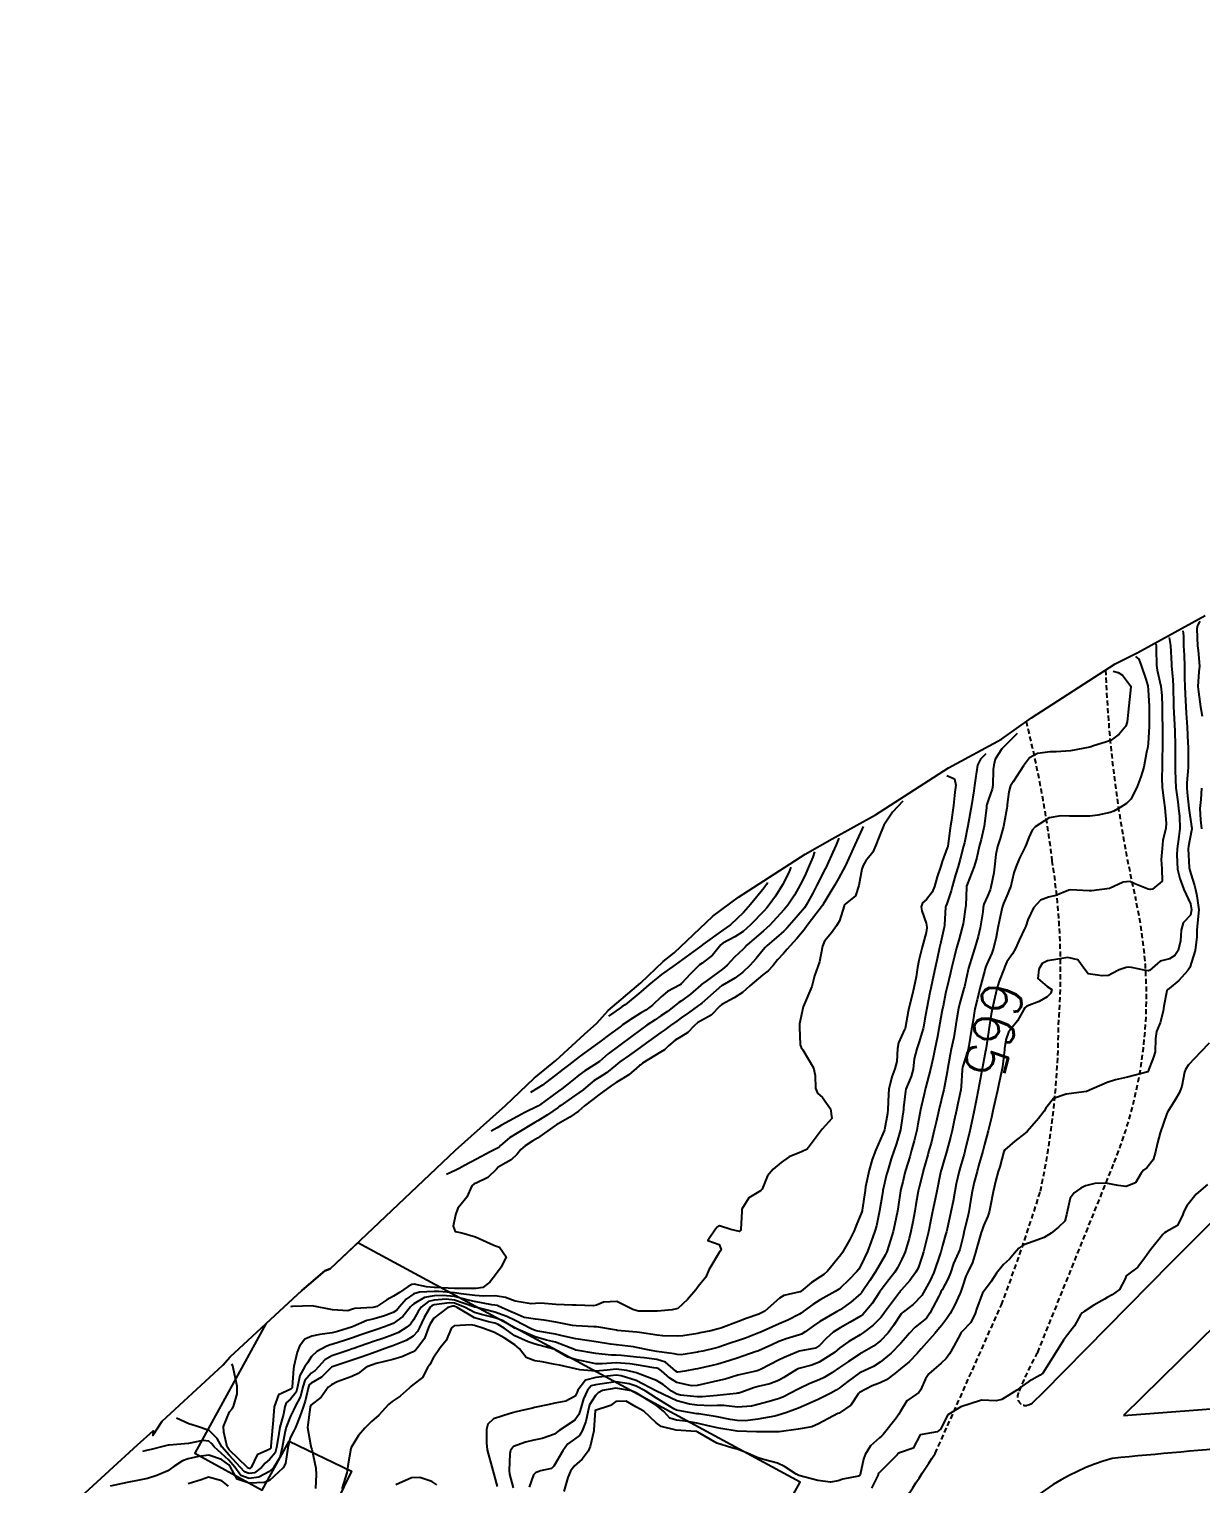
# Model space of a CAD drawing. Header units: metres. Extents: x 292545 to 299085, y 7450245 to 7463078.
# Drawn here: x 295821 to 295936.3, y 7459416 to 7459559.3 of the extents above; entities that cross this region are included whole.
import ezdxf
from ezdxf.enums import TextEntityAlignment as Align

# ---------------------------------------------------------------- set-up
doc = ezdxf.new("R2010")
doc.units = ezdxf.units.M
doc.linetypes.add('DASHED', pattern=[0.75, 0.5, -0.25])
for name, color, linetype in [('Area', 45, 'Continuous'), ('Cotas', 45, 'Continuous'), ('Curvas de Nivel 1m', 11, 'Continuous'), ('Curvas de Nivel 5m', 15, 'Continuous'), ('Edificações', 30, 'Continuous'), ('Vias Primárias', 230, 'Continuous'), ('Vias Secundárias', 230, 'DASHED')]:
    doc.layers.add(name, color=color, linetype=linetype)
doc.styles.add('Style-STANDARD', font='STANDARD.shx')

msp = doc.modelspace()

# ---------------------------------------------------------------- linework, layer by layer
at = {"layer": 'Area'}
msp.add_polyline3d([(295826.11, 7459414.77, 666.92), (295831.64, 7459419.87, 668.67), (295833.2, 7459421.25, 668.96), (295833.17, 7459420.77, 668.9), (295834.07, 7459422.18, 668.99), (295840.04, 7459427.72, 671.56), (295840.76, 7459428.54, 671.57), (295847.81, 7459435.05, 676.44), (295848.52, 7459435.66, 676.73), (295850.08, 7459437, 676.99), (295850.61, 7459437.19, 677.75), (295856.06, 7459442.33, 672.66), (295862.97, 7459448.88, 671.83), (295867.89, 7459453.29, 672.35), (295870.69, 7459455.95, 672.78), (295872.82, 7459457.71, 673.4), (295875.67, 7459460.3, 673.49), (295876.87, 7459461.37, 673.61), (295878, 7459462.62, 673.77), (295881.19, 7459465.36, 691.36), (295883.39, 7459467.45, 684.61), (295884.47, 7459468.32, 689.12), (295888.29, 7459471.91, 674.48), (295890.8, 7459473.78, 683.79), (295897.39, 7459478.01, 692.74), (295900.04, 7459479.53, 689.32), (295904.31, 7459481.9, 670.6), (295911.49, 7459486.51, 669.26), (295916.7, 7459489.35, 666.9), (295919.66, 7459491.45, 666.91), (295927.91, 7459496.77, 676.35), (295930.14, 7459497.87, 676.75), (295936.75, 7459501.52, 672.89)], dxfattribs=at)
at = {"layer": 'Curvas de Nivel 1m', "flags": 128}
for points, elevation in [([(295936.26, 7459500.94), (295936.13, 7459500.77), (295936, 7459500.53), (295935.95, 7459500.21), (295936.01, 7459498.53), (295936.06, 7459498.07), (295936.2, 7459496.52), (295936.15, 7459495.96), (295936.05, 7459494.53), (295936.09, 7459493.99), (295936.29, 7459492.52), (295936.46, 7459491.6)], 662), ([(295933.22, 7459499.36), (295933.34, 7459498.56), (295933.44, 7459496.72), (295933.45, 7459496.56), (295933.57, 7459495.18), (295933.61, 7459494.56), (295933.65, 7459492.66), (295933.65, 7459492.56), (295933.74, 7459490.77), (295933.75, 7459490.56), (295933.76, 7459490.32), (295933.8, 7459488.56), (295933.8, 7459486.88), (295933.79, 7459486.56), (295933.79, 7459486.24), (295933.88, 7459484.55), (295934.06, 7459483.18), (295934.14, 7459482.55), (295934.22, 7459481.74), (295934.26, 7459480.55), (295934.17, 7459479.77), (295934, 7459478.55), (295933.97, 7459477.95), (295934.04, 7459476.55), (295934.25, 7459475.64), (295934.67, 7459474.55), (295935.31, 7459473.12), (295935.42, 7459472.54), (295935.3, 7459472.02), (295934.58, 7459471.26), (295934.38, 7459470.55), (295934.33, 7459469.49), (295934.11, 7459468.55), (295933.77, 7459468.03), (295933.24, 7459467.72), (295932.34, 7459467.47), (295931.28, 7459466.58), (295931.25, 7459466.56), (295931.23, 7459466.55), (295931.17, 7459466.52), (295930.76, 7459466.59), (295929.5, 7459466.87), (295929.24, 7459466.91), (295928.98, 7459466.87), (295928.28, 7459466.62), (295927.6, 7459466.26), (295927.23, 7459466.08), (295926.63, 7459466.04), (295925.23, 7459466.23), (295924.92, 7459466.66), (295924.21, 7459467.63), (295923.24, 7459467.83), (295922.24, 7459467.69), (295921.25, 7459467.52), (295920.7, 7459467.25), (295920.38, 7459466.71), (295920.28, 7459465.77), (295921.22, 7459464.98), (295921.65, 7459464.7), (295921.57, 7459464.33), (295921.2, 7459463.97), (295920.4, 7459463.5), (295919.19, 7459463.04), (295919.02, 7459462.89), (295918.92, 7459462.73), (295918.29, 7459461.62), (295917.58, 7459460.75), (295917.4, 7459460.5), (295917.15, 7459459.75), (295917.01, 7459458.88), (295917, 7459458.75), (295916.8, 7459457.07), (295916.75, 7459456.75), (295916.46, 7459455.4), (295916.31, 7459454.76), (295916.07, 7459453.77), (295915.87, 7459452.76), (295915.72, 7459452.1), (295915.39, 7459450.77), (295915.03, 7459449.45), (295914.9, 7459448.91), (295914.86, 7459448.78), (295914.45, 7459447.34), (295914.3, 7459446.79), (295914.03, 7459445.74), (295913.82, 7459444.79), (295913.69, 7459444.06), (295913.49, 7459442.79), (295913.39, 7459442.35), (295913.01, 7459440.8), (295912.99, 7459440.73), (295912.92, 7459440.41), (295912.6, 7459439.1), (295912.49, 7459438.8), (295911.99, 7459437.71), (295911.68, 7459436.81), (295911.46, 7459436.23), (295910.86, 7459435.11), (295910.75, 7459434.92), (295910.7, 7459434.82), (295910.54, 7459434.51), (295909.66, 7459432.84), (295909.31, 7459432.35), (295908.82, 7459431.93), (295908.2, 7459431.46), (295907.64, 7459430.86), (295907.26, 7459430.4), (295906.79, 7459429.87), (295905.83, 7459428.88), (295904.77, 7459428.01), (295904.09, 7459427.59), (295902.76, 7459426.95), (295902.74, 7459426.94), (295902.71, 7459426.92), (295901.59, 7459426.09), (295900.74, 7459425.43), (295900.44, 7459425.24), (295899.91, 7459424.95), (295898.73, 7459424.37), (295897.77, 7459423.93), (295896.72, 7459423.49), (295896.37, 7459423.34), (295895.47, 7459423), (295894.71, 7459422.77), (295894.4, 7459422.7), (295892.71, 7459422.4), (295891.51, 7459422.24), (295890.7, 7459422.25), (295890, 7459422.36), (295888.71, 7459422.63), (295886.92, 7459422.9), (295886.71, 7459422.93), (295885.6, 7459423.12), (295884.72, 7459423.29), (295884.44, 7459423.41), (295882.73, 7459424.47), (295881.64, 7459425.17), (295880.75, 7459425.64), (295880.05, 7459425.88), (295878.75, 7459426.06), (295877.41, 7459425.88), (295876.75, 7459425.78), (295876.31, 7459425.67), (295875.94, 7459425.24), (295875.57, 7459424.4), (295875.24, 7459423.24), (295875.11, 7459422.84), (295874.7, 7459422.28), (295873.16, 7459421.27), (295872.9, 7459421.07), (295872.69, 7459420.9), (295871.48, 7459420.5), (295870.68, 7459420.32), (295869.85, 7459420.13), (295868.67, 7459419.7), (295868.37, 7459419.32), (295868.3, 7459418.97), (295868.25, 7459417.33), (295868.28, 7459416.97), (295868.63, 7459415.62)], 664), ([(295934.55, 7459500), (295934.61, 7459499.53), (295934.64, 7459498.54), (295934.68, 7459497.62), (295934.73, 7459496.54), (295934.74, 7459495.37), (295934.76, 7459494.54), (295934.79, 7459493.78), (295934.84, 7459492.54), (295934.88, 7459491.89), (295934.98, 7459490.54), (295935.06, 7459488.98), (295935.07, 7459488.54), (295935.08, 7459488.13), (295935.07, 7459486.54), (295934.95, 7459485.04), (295934.96, 7459484.54), (295935, 7459484.1), (295935.16, 7459482.54), (295935.4, 7459480.73), (295935.43, 7459480.57), (295935.43, 7459480.54), (295935.43, 7459480.51), (295935.4, 7459480.34), (295935.12, 7459478.8), (295935.1, 7459478.54), (295935.18, 7459476.72), (295935.2, 7459476.54), (295935.35, 7459476.07), (295935.72, 7459474.92), (295935.8, 7459474.53), (295935.93, 7459473.93), (295936.12, 7459472.53), (295936.02, 7459471.25), (295935.93, 7459470.53), (295935.94, 7459469.87), (295935.78, 7459468.53), (295935.24, 7459466.85), (295935.12, 7459466.65), (295935.02, 7459466.54), (295934.18, 7459465.59), (295933.22, 7459464.78), (295933.09, 7459464.69), (295932.99, 7459464.56), (295932.68, 7459463.07), (295932.61, 7459462.57), (295932.33, 7459461.41), (295931.98, 7459460.57), (295931.86, 7459459.87), (295931.83, 7459458.57), (295931.67, 7459458.04), (295931.11, 7459456.58), (295929.11, 7459456.05), (295927.93, 7459455.8), (295927.1, 7459455.55), (295925.09, 7459454.66), (295923.34, 7459454.42), (295923.09, 7459454.39), (295921.82, 7459453.96), (295921.07, 7459453.02), (295920.9, 7459452.7), (295920.34, 7459451.99), (295919.22, 7459450.73), (295919.04, 7459450.56), (295918.01, 7459449.77), (295917.02, 7459448.92), (295916.95, 7459448.75), (295916.54, 7459447.22), (295916.39, 7459446.76), (295916.14, 7459445.92), (295915.88, 7459444.77), (295915.62, 7459443.43), (295915.49, 7459442.77), (295915.36, 7459442.37), (295914.93, 7459441.44), (295914.76, 7459440.95), (295914.71, 7459440.78), (295914.3, 7459439.39), (295914.16, 7459438.79), (295913.85, 7459437.83), (295913.36, 7459436.8), (295913.21, 7459436.46), (295912.86, 7459435.46), (295912.69, 7459434.96), (295912.63, 7459434.8), (295912.07, 7459433.58), (295911.66, 7459432.81), (295911.33, 7459432.31), (295910.82, 7459431.63), (295910.45, 7459431.18), (295910.13, 7459430.83), (295908.79, 7459429.31), (295908.58, 7459429.06), (295908.41, 7459428.85), (295907.61, 7459428.02), (295906.77, 7459427.35), (295906.2, 7459426.88), (295905.39, 7459426.25), (295904.75, 7459425.97), (295903.99, 7459425.66), (295902.73, 7459425.01), (295902.68, 7459424.98), (295902.63, 7459424.92), (295901.87, 7459423.78), (295900.71, 7459422.99), (295900.6, 7459422.94), (295898.7, 7459421.92), (295898.03, 7459421.64), (295896.7, 7459421.39), (295894.81, 7459421.13), (295894.69, 7459421.13), (295892.81, 7459421.15), (295892.69, 7459421.14), (295892.6, 7459421.13), (295890.69, 7459421.2), (295889.07, 7459421.46), (295888.7, 7459421.54), (295888.14, 7459421.66), (295886.7, 7459422.01), (295885.61, 7459422.21), (295884.7, 7459422.29), (295884.07, 7459422.5), (295883.46, 7459423.15), (295882.72, 7459423.77), (295881.18, 7459424.73), (295880.74, 7459424.98), (295880.28, 7459425.18), (295878.75, 7459425.45), (295877.42, 7459425.22), (295876.99, 7459424.97), (295876.74, 7459424.71), (295876.16, 7459423.8), (295876, 7459423.24), (295875.77, 7459422.17), (295875.41, 7459421.24), (295875.15, 7459420.79), (295874.68, 7459420.42), (295873.99, 7459419.94), (295873.51, 7459419.27), (295872.65, 7459417.77), (295872.39, 7459417.54), (295871.31, 7459417.29), (295870.82, 7459417.12), (295870.64, 7459416.92), (295870.22, 7459415.71)], 663), ([(295929.89, 7459497.47), (295930.23, 7459497.22), (295930.47, 7459496.59), (295930.91, 7459495.25), (295931.12, 7459494.58), (295931.16, 7459494.19), (295931.23, 7459492.58), (295931.23, 7459492.28), (295931.23, 7459490.58), (295931.16, 7459488.92), (295931.1, 7459488.59), (295930.97, 7459488.07), (295930.71, 7459486.59), (295930.43, 7459485.62), (295930.03, 7459484.6), (295929.43, 7459483.44), (295929.03, 7459483.01), (295928.39, 7459482.62), (295927.78, 7459482.26), (295927.42, 7459482.13), (295926.2, 7459481.86), (295925.41, 7459481.77), (295924.5, 7459481.75), (295923.41, 7459481.77), (295922.54, 7459481.81), (295921.41, 7459481.6), (295920.03, 7459480.71), (295919.73, 7459480.38), (295919.39, 7459479.66), (295919.15, 7459478.96), (295919.05, 7459478.73), (295918.48, 7459477.62), (295918.11, 7459476.74), (295917.92, 7459476.17), (295917.58, 7459474.75), (295917.51, 7459474.56), (295917.32, 7459474.16), (295916.91, 7459473.15), (295916.78, 7459472.76), (295916.5, 7459471.54), (295916.36, 7459470.76), (295916.17, 7459469.86), (295915.91, 7459468.76), (295915.75, 7459468.27), (295915.24, 7459467.11), (295915.14, 7459466.87), (295915.1, 7459466.77), (295915.06, 7459466.6), (295914.59, 7459464.78), (295914.3, 7459463.67), (295914.09, 7459462.79), (295913.87, 7459461.48), (295913.76, 7459460.79), (295913.49, 7459459.14), (295913.43, 7459458.8), (295913.37, 7459458.56), (295913.13, 7459457.88), (295912.86, 7459457.06), (295912.82, 7459456.8), (295912.75, 7459455.15), (295912.71, 7459454.8), (295912.42, 7459453.47), (295912.27, 7459452.81), (295912.06, 7459451.81), (295911.86, 7459450.81), (295911.7, 7459450.15), (295911.34, 7459448.82), (295911.27, 7459448.57), (295911.01, 7459447.69), (295910.8, 7459447.01), (295910.75, 7459446.82), (295910.68, 7459446.52), (295910.35, 7459444.83), (295910.19, 7459444.06), (295909.93, 7459442.84), (295909.76, 7459442.02), (295909.51, 7459440.84), (295909.07, 7459439.01), (295909.02, 7459438.85), (295908.9, 7459438.45), (295908.49, 7459437.25), (295908.29, 7459436.86), (295907.69, 7459436.04), (295906.86, 7459435.11), (295906.74, 7459434.98), (295906.66, 7459434.87), (295906.17, 7459434.21), (295905.2, 7459432.89), (295905.05, 7459432.68), (295904.83, 7459432.39), (295904.08, 7459431.64), (295903.13, 7459430.92), (295902.94, 7459430.79), (295902.81, 7459430.71), (295901.68, 7459430.05), (295900.79, 7459429.41), (295900.54, 7459429.19), (295900.27, 7459428.95), (295898.77, 7459427.99), (295898.04, 7459427.71), (295896.77, 7459427.37), (295896.5, 7459427.26), (295896.07, 7459427), (295895.27, 7459426.49), (295894.75, 7459426.19), (295893.9, 7459425.87), (295892.74, 7459425.6), (295892.3, 7459425.48), (295891.14, 7459425.06), (295890.84, 7459424.95), (295890.73, 7459424.94), (295890.6, 7459424.93), (295888.73, 7459424.73), (295887.25, 7459424.58), (295886.73, 7459424.59), (295885.11, 7459424.76), (295884.74, 7459424.85), (295884.22, 7459425.14), (295883.39, 7459425.8), (295882.75, 7459426.21), (295881.11, 7459426.83), (295880.76, 7459426.94), (295879.81, 7459427.19), (295878.76, 7459427.3), (295877.88, 7459427.21), (295876.76, 7459427.11), (295875.19, 7459427.25), (295874.76, 7459427.33), (295873.19, 7459427.7), (295872.77, 7459427.78), (295871.5, 7459428.02), (295870.77, 7459428.15), (295869.92, 7459428.46), (295869.25, 7459429.32), (295868.79, 7459429.7), (295867.75, 7459430.39), (295866.81, 7459430.93), (295865.64, 7459431.36), (295864.82, 7459431.6), (295864.51, 7459431.68), (295862.81, 7459431.59), (295862.56, 7459431.39), (295862.05, 7459430.15), (295861.43, 7459429.41), (295860.77, 7459428.4), (295860.42, 7459427.77), (295860.21, 7459427.43), (295859.69, 7459426.5), (295858.75, 7459425.77), (295858.57, 7459425.62), (295858.4, 7459425.44), (295857.52, 7459424.67), (295856.72, 7459424.14), (295856.35, 7459423.84), (295856.04, 7459423.48), (295855.41, 7459422.78), (295854.7, 7459422.16), (295854.35, 7459421.84), (295854.02, 7459421.5), (295853.41, 7459420.78), (295852.67, 7459419.61), (295852.64, 7459419.51), (295852.36, 7459417.8), (295852.32, 7459417.51), (295852.24, 7459417.12), (295851.75, 7459415.52)], 666), ([(295927.69, 7459496.04), (295928.18, 7459495.92), (295928.63, 7459495.66), (295929.41, 7459494.6), (295929.44, 7459494.48), (295929.25, 7459492.61), (295929.09, 7459491.05), (295928.94, 7459490.62), (295928.29, 7459489.85), (295927.5, 7459489.26), (295927.05, 7459489.08), (295925.67, 7459488.65), (295925.54, 7459488.6), (295925.49, 7459488.59), (295925.4, 7459488.56), (295923.49, 7459488.19), (295922.08, 7459488.11), (295921.49, 7459488.1), (295920.26, 7459487.93), (295919.48, 7459487.49), (295918.86, 7459486.73), (295917.86, 7459485.14), (295917.59, 7459484.75), (295917.55, 7459484.65), (295917.44, 7459484.15), (295917.27, 7459482.9), (295917.25, 7459482.75), (295917.22, 7459482.55), (295916.92, 7459480.75), (295916.58, 7459479.56), (295916.31, 7459478.76), (295916.14, 7459477.98), (295916.02, 7459476.76), (295915.94, 7459476.17), (295915.66, 7459474.77), (295915.58, 7459474.51), (295915.32, 7459473.9), (295914.98, 7459473.1), (295914.91, 7459472.78), (295914.86, 7459472.34), (295914.62, 7459470.78), (295914.41, 7459469.92), (295914.07, 7459468.79), (295913.87, 7459468.18), (295913.47, 7459466.8), (295913.22, 7459465.76), (295913.05, 7459464.97), (295913.01, 7459464.8), (295912.6, 7459463.39), (295912.47, 7459462.81), (295912.29, 7459461.69), (295912.14, 7459460.81), (295912, 7459459.97), (295911.76, 7459458.81), (295911.65, 7459458.3), (295911.39, 7459456.82), (295911.35, 7459456.58), (295911.1, 7459455.19), (295911.02, 7459454.82), (295911, 7459454.73), (295910.54, 7459452.83), (295910.27, 7459451.62), (295910.09, 7459450.83), (295909.77, 7459449.58), (295909.57, 7459448.84), (295909.45, 7459448.41), (295909.01, 7459446.85), (295908.99, 7459446.77), (295908.61, 7459445.22), (295908.52, 7459444.85), (295908.27, 7459443.54), (295908.16, 7459442.86), (295907.99, 7459441.81), (295907.79, 7459440.86), (295907.61, 7459440.17), (295907.21, 7459438.87), (295907.12, 7459438.64), (295906.9, 7459438.16), (295906.47, 7459437.3), (295906.21, 7459436.88), (295905.63, 7459436.12), (295904.86, 7459435.12), (295904.76, 7459434.99), (295904.7, 7459434.9), (295903.96, 7459433.79), (295903.26, 7459432.92), (295903.05, 7459432.7), (295902.83, 7459432.54), (295901.81, 7459431.94), (295900.82, 7459431.39), (295900.13, 7459430.95), (295899.44, 7459430.33), (295898.79, 7459429.64), (295898.38, 7459429.39), (295896.78, 7459429.07), (295896.72, 7459429.05), (295896.57, 7459428.99), (295895.32, 7459428.46), (295894.77, 7459428.2), (295893.05, 7459427.32), (295892.76, 7459427.18), (295892.66, 7459427.15), (295892.22, 7459427.05), (295891.03, 7459426.79), (295890.76, 7459426.71), (295889.51, 7459426.32), (295888.75, 7459426.15), (295887.88, 7459425.96), (295886.74, 7459425.71), (295886.18, 7459425.68), (295884.75, 7459426), (295884.05, 7459426.43), (295883.24, 7459427.15), (295882.96, 7459427.36), (295882.77, 7459427.42), (295882.47, 7459427.46), (295880.77, 7459427.73), (295880.13, 7459427.83), (295878.77, 7459427.93), (295877.39, 7459427.84), (295876.77, 7459427.84), (295876.02, 7459427.99), (295874.77, 7459428.25), (295874.02, 7459428.51), (295872.78, 7459429.22), (295872.75, 7459429.24), (295872.62, 7459429.27), (295870.79, 7459429.76), (295870.11, 7459429.99), (295868.8, 7459430.61), (295867.74, 7459431.34), (295867.17, 7459431.7), (295866.82, 7459431.84), (295866.21, 7459431.96), (295864.82, 7459432.38), (295863.12, 7459433.39), (295862.83, 7459433.52), (295862.7, 7459433.53), (295862.2, 7459433.4), (295860.82, 7459432.33), (295860.45, 7459431.79), (295860.31, 7459431.43), (295859.89, 7459430.34), (295859.25, 7459429.44), (295859.02, 7459429.19), (295858.78, 7459429.02), (295857.68, 7459428.54), (295856.77, 7459428.28), (295855.15, 7459427.87), (295854.77, 7459427.74), (295854.58, 7459427.68), (295854.17, 7459427.5), (295853.37, 7459426.89), (295852.75, 7459426.58), (295851.29, 7459426.08), (295850.75, 7459425.78), (295850.6, 7459425.68), (295850.43, 7459425.54), (295849.72, 7459424.56), (295848.72, 7459423.77), (295848.65, 7459423.62), (295848.64, 7459423.56), (295848.42, 7459421.84), (295848.4, 7459421.56), (295848.68, 7459419.88), (295848.76, 7459419.56), (295848.8, 7459419.43), (295849.19, 7459417.55), (295849.24, 7459416.95), (295849.18, 7459415.55)], 667), ([(295918.25, 7459489.9), (295916.73, 7459488.38), (295916.1, 7459487.38), (295915.94, 7459486.77), (295915.9, 7459486.34), (295915.84, 7459484.77), (295915.78, 7459484.43), (295915.43, 7459483.41), (295915.28, 7459482.92), (295915.24, 7459482.77), (295915.22, 7459482.58), (295915, 7459480.78), (295914.7, 7459479.46), (295914.51, 7459478.78), (295914.27, 7459477.69), (295914.03, 7459476.79), (295913.34, 7459475.03), (295913.27, 7459474.87), (295913.26, 7459474.8), (295913.19, 7459472.92), (295913.17, 7459472.8), (295912.92, 7459471.17), (295912.85, 7459470.8), (295912.52, 7459469.56), (295912.29, 7459468.81), (295912.07, 7459467.99), (295911.79, 7459466.81), (295911.69, 7459466.35), (295911.31, 7459464.82), (295911.29, 7459464.74), (295911.21, 7459464.31), (295910.95, 7459463.06), (295910.91, 7459462.82), (295910.85, 7459462.49), (295910.55, 7459460.83), (295910.4, 7459460.07), (295910.15, 7459458.83), (295909.98, 7459457.99), (295909.71, 7459456.84), (295909.24, 7459454.99), (295909.2, 7459454.85), (295909.09, 7459454.38), (295908.8, 7459453.13), (295908.74, 7459452.85), (295908.47, 7459451.43), (295908.36, 7459450.86), (295908.11, 7459449.78), (295907.86, 7459448.86), (295907.67, 7459448.21), (295907.26, 7459446.87), (295907.2, 7459446.66), (295906.98, 7459445.76), (295906.8, 7459445.04), (295906.77, 7459444.87), (295906.53, 7459443.3), (295906.46, 7459442.87), (295906.2, 7459441.61), (295906.04, 7459440.88), (295905.79, 7459440.01), (295905.41, 7459438.88), (295905.26, 7459438.53), (295904.89, 7459437.9), (295904.3, 7459436.9), (295903.75, 7459436.03), (295902.99, 7459434.92), (295902.93, 7459434.84), (295902.85, 7459434.75), (295901.86, 7459433.91), (295900.84, 7459433.16), (295900.47, 7459432.95), (295898.82, 7459432), (295898.21, 7459431.58), (295897.39, 7459430.98), (295897.03, 7459430.77), (295896.81, 7459430.68), (295895.51, 7459430.3), (295894.8, 7459430.03), (295894.1, 7459429.72), (295892.78, 7459429.13), (295892.72, 7459429.1), (295892.55, 7459429.04), (295891.25, 7459428.58), (295890.78, 7459428.44), (295889.85, 7459428.15), (295888.77, 7459427.8), (295888.21, 7459427.66), (295886.77, 7459427.36), (295886.56, 7459427.32), (295885.52, 7459427.12), (295884.87, 7459427.02), (295884.76, 7459427.03), (295884.7, 7459427.07), (295884.64, 7459427.13), (295883.62, 7459427.99), (295882.77, 7459428.25), (295881.53, 7459428.42), (295880.78, 7459428.51), (295879.3, 7459428.67), (295878.78, 7459428.69), (295878.27, 7459428.7), (295876.78, 7459428.85), (295874.84, 7459429.19), (295874.78, 7459429.2), (295874.75, 7459429.21), (295874.67, 7459429.25), (295872.79, 7459429.96), (295871.9, 7459430.18), (295870.8, 7459430.49), (295868.88, 7459431.32), (295868.81, 7459431.35), (295867.57, 7459432.09), (295866.82, 7459432.38), (295865.51, 7459432.68), (295864.83, 7459432.9), (295863.89, 7459433.38), (295862.84, 7459433.82), (295862.37, 7459433.86), (295860.84, 7459433.64), (295860.67, 7459433.59), (295860.46, 7459433.42), (295859.86, 7459432.39), (295859.42, 7459431.43), (295859.22, 7459431.03), (295858.8, 7459430.57), (295858.1, 7459430.14), (295856.79, 7459429.6), (295856.68, 7459429.57), (295856.39, 7459429.47), (295854.78, 7459428.88), (295853.75, 7459428.53), (295852.77, 7459428.2), (295850.81, 7459427.54), (295850.76, 7459427.51), (295849.77, 7459426.53), (295848.75, 7459425.95), (295848.55, 7459425.76), (295848.48, 7459425.56), (295848.14, 7459424.15), (295847.96, 7459423.57), (295847.64, 7459422.64), (295847.2, 7459421.57), (295847.04, 7459421.23), (295846.68, 7459420.56), (295846.44, 7459419.58), (295846.21, 7459418.02), (295845.99, 7459417.59), (295844.63, 7459416.36), (295844.11, 7459416.14), (295842.63, 7459416.09), (295841.47, 7459416.48), (295840.8, 7459417.66), (295840.65, 7459417.88), (295839.91, 7459418.41), (295838.66, 7459418.84), (295837.65, 7459418.7), (295836.65, 7459418.47), (295836.07, 7459418.29), (295835.21, 7459417.72), (295834.64, 7459417.31), (295833.54, 7459416.83), (295832.63, 7459416.56), (295831.97, 7459416.42), (295830.63, 7459416.17), (295828.95, 7459415.8)], 668), ([(295915.15, 7459487.89), (295914.65, 7459487.37), (295914.34, 7459486.79), (295914.14, 7459485.47), (295914.06, 7459484.79), (295913.98, 7459484.26), (295913.76, 7459482.8), (295913.4, 7459480.8), (295913.05, 7459479.13), (295912.97, 7459478.8), (295912.64, 7459477.53), (295912.45, 7459476.81), (295912.19, 7459475.97), (295911.86, 7459474.81), (295911.75, 7459474.4), (295911.31, 7459473.12), (295911.22, 7459472.91), (295911.19, 7459472.82), (295911.09, 7459471.02), (295911.06, 7459470.82), (295910.72, 7459469.37), (295910.6, 7459468.83), (295910.37, 7459467.7), (295910.17, 7459466.83), (295910, 7459466.06), (295909.74, 7459464.83), (295909.65, 7459464.39), (295909.35, 7459462.85), (295909.17, 7459461.81), (295909.03, 7459460.99), (295909, 7459460.85), (295908.57, 7459459.43), (295908.37, 7459458.86), (295908.12, 7459457.87), (295908, 7459456.86), (295907.83, 7459456.14), (295907.3, 7459454.87), (295907.25, 7459454.7), (295907.07, 7459453.03), (295907.06, 7459452.89), (295907.06, 7459452.87), (295906.8, 7459451.12), (295906.75, 7459450.87), (295906.37, 7459449.54), (295906.14, 7459448.88), (295905.86, 7459448.03), (295905.51, 7459446.88), (295905.4, 7459446.47), (295905.04, 7459444.89), (295905.03, 7459444.83), (295904.97, 7459444.42), (295904.71, 7459442.89), (295904.4, 7459441.42), (295904.25, 7459440.9), (295903.88, 7459439.87), (295903.5, 7459438.91), (295902.89, 7459437.6), (295902.65, 7459437.16), (295902.46, 7459436.92), (295901.69, 7459436.12), (295900.86, 7459435.32), (295900.65, 7459435.15), (295900.33, 7459434.95), (295898.84, 7459434.13), (295898.13, 7459433.69), (295897.19, 7459432.99), (295896.99, 7459432.83), (295896.83, 7459432.73), (295895.68, 7459432.15), (295894.82, 7459431.78), (295893.15, 7459431.03), (295892.92, 7459430.93), (295892.81, 7459430.88), (295891.49, 7459430.37), (295890.8, 7459430.14), (295889.99, 7459429.87), (295888.79, 7459429.46), (295888.51, 7459429.37), (295887.29, 7459429.1), (295886.88, 7459429.02), (295886.78, 7459429), (295885.17, 7459428.73), (295884.78, 7459428.76), (295884.47, 7459428.83), (295882.78, 7459429.06), (295882.05, 7459429.17), (295880.79, 7459429.44), (295880.47, 7459429.5), (295878.79, 7459429.7), (295878.22, 7459429.78), (295876.79, 7459430), (295875.92, 7459430.12), (295874.8, 7459430.31), (295873.45, 7459430.61), (295872.81, 7459430.76), (295871.05, 7459431.06), (295870.81, 7459431.12), (295870.39, 7459431.3), (295868.82, 7459432.1), (295868, 7459432.51), (295866.83, 7459432.93), (295865.05, 7459433.37), (295864.83, 7459433.41), (295864.77, 7459433.44), (295862.84, 7459434.12), (295862.03, 7459434.21), (295860.84, 7459434.1), (295860.29, 7459433.98), (295859.56, 7459433.43), (295859.27, 7459432.99), (295858.82, 7459432.16), (295858.52, 7459431.74), (295858.15, 7459431.45), (295857.33, 7459430.92), (295856.8, 7459430.68), (295855.9, 7459430.37), (295854.79, 7459430), (295854.41, 7459429.87), (295853.37, 7459429.5), (295852.94, 7459429.35), (295852.78, 7459429.3), (295852.46, 7459429.19), (295850.77, 7459428.62), (295850.08, 7459428.24), (295849.48, 7459427.55), (295849.13, 7459427.18), (295848.76, 7459426.92), (295848.11, 7459426.2), (295847.93, 7459425.57), (295847.68, 7459424.62), (295847.14, 7459423.58), (295846.99, 7459423.29), (295846.7, 7459422.69), (295846.28, 7459421.59), (295846.15, 7459421.05), (295845.9, 7459419.59), (295845.65, 7459418.6), (295845.03, 7459417.6), (295844.64, 7459417.24), (295843.58, 7459416.67), (295842.63, 7459416.56), (295841.83, 7459416.84), (295841.24, 7459417.65), (295840.65, 7459418.35), (295839.19, 7459419.67), (295838.96, 7459419.96), (295838.68, 7459420.22), (295838.07, 7459420.3), (295836.68, 7459420.01), (295834.77, 7459419.82), (295834.67, 7459419.82), (295834.26, 7459419.73), (295832.99, 7459419.42), (295832.67, 7459419.33), (295832.13, 7459419.22)], 669), ([(295906.98, 7459483.24), (295905.98, 7459482.17), (295905.12, 7459480.89), (295904.63, 7459479.66), (295904.35, 7459478.9), (295904.04, 7459478.23), (295903.36, 7459477.37), (295903.1, 7459476.91), (295902.96, 7459476.53), (295902.66, 7459474.92), (295902.33, 7459473.92), (295901.31, 7459473.09), (295901.23, 7459473.01), (295901.21, 7459472.94), (295900.76, 7459471.47), (295900.45, 7459470.95), (295899.96, 7459470.27), (295899.27, 7459469.47), (295899.07, 7459468.96), (295898.78, 7459467.43), (295898.61, 7459466.97), (295898.29, 7459466.05), (295898.03, 7459464.98), (295897.19, 7459462.99), (295896.83, 7459461.33), (295896.81, 7459460.99), (295896.9, 7459459.24), (295897, 7459458.99), (295897.14, 7459458.77), (295898.2, 7459456.97), (295898.37, 7459456.23), (295898.39, 7459454.97), (295898.6, 7459454.48), (295899.08, 7459454.06), (295899.86, 7459452.95), (295900, 7459452.01), (295899.04, 7459450.96), (295897.57, 7459448.98), (295897.02, 7459448.7), (295895.81, 7459448.21), (295895.01, 7459447.66), (295894.23, 7459447.02), (295893.67, 7459446.35), (295893.13, 7459445.04), (295892.97, 7459444.88), (295891.83, 7459444.19), (295891.16, 7459443.06), (295891.13, 7459442.88), (295891.03, 7459441.06), (295891.01, 7459440.97), (295890.92, 7459440.88), (295890.06, 7459441.07), (295888.93, 7459441.43), (295888.71, 7459441.3), (295888.56, 7459441.09), (295887.8, 7459439.98), (295888.91, 7459439.58), (295889.1, 7459439.08), (295889.03, 7459438.95), (295888.9, 7459438.81), (295887.91, 7459437.09), (295887.59, 7459436.38), (295886.86, 7459435.46), (295886.7, 7459435.27), (295886.6, 7459435.11), (295885.8, 7459434.17), (295884.83, 7459433.3), (295884.28, 7459433.14), (295882.83, 7459433.01), (295880.98, 7459433.03), (295880.83, 7459433.05), (295880.41, 7459433.18), (295878.84, 7459433.99), (295877.54, 7459433.92), (295876.84, 7459433.61), (295876.53, 7459433.54), (295874.84, 7459433.61), (295874.47, 7459433.62), (295872.84, 7459433.68), (295871.35, 7459433.8), (295870.84, 7459433.79), (295870.39, 7459433.75), (295868.84, 7459434), (295867.89, 7459434.38), (295866.85, 7459434.52), (295865.7, 7459434.51), (295864.85, 7459434.57), (295863.51, 7459434.73), (295862.85, 7459434.83), (295861.32, 7459434.95), (295860.86, 7459434.95), (295859.4, 7459434.89), (295858.85, 7459434.73), (295858.09, 7459434.2), (295857.45, 7459433.45), (295857.18, 7459433.11), (295856.83, 7459432.88), (295855.87, 7459432.53), (295854.82, 7459432.25), (295854.21, 7459432.1), (295852.89, 7459431.51), (295852.84, 7459431.49), (295852.81, 7459431.48), (295851.33, 7459431.01), (295850.8, 7459430.9), (295849.61, 7459430.74), (295848.8, 7459430.57), (295848.11, 7459430.26), (295847.59, 7459429.57), (295847.37, 7459428.99), (295847.03, 7459427.58), (295847, 7459427.34), (295846.89, 7459425.58), (295846.86, 7459425.46), (295846.74, 7459425.34), (295845.54, 7459424.79), (295845.1, 7459423.6), (295844.98, 7459421.89), (295844.95, 7459421.61), (295844.79, 7459419.73), (295844.78, 7459419.61), (295844.76, 7459419.52), (295844.67, 7459419.44), (295843.42, 7459418.87), (295842.84, 7459417.63), (295842.74, 7459417.53), (295842.64, 7459417.52), (295842.56, 7459417.55), (295842.47, 7459417.63), (295840.67, 7459419.38), (295840.48, 7459419.66), (295840.15, 7459421.12), (295840.11, 7459421.66), (295840.71, 7459423.1), (295840.96, 7459423.4), (295841.09, 7459423.65), (295841.47, 7459424.9), (295841.47, 7459425.64), (295841.1, 7459427.31), (295841.03, 7459427.65), (295840.94, 7459427.82)], 671), ([(295936.4, 7459484.52), (295936.32, 7459483.41), (295936.25, 7459482.53), (295936.3, 7459481.41), (295936.4, 7459480.53)], 662), ([(295903.09, 7459480.76), (295902.99, 7459480.51), (295902.26, 7459478.93), (295901.38, 7459476.97), (295901.37, 7459476.94), (295901.35, 7459476.9), (295900.65, 7459475.63), (295900.27, 7459474.95), (295899.92, 7459474.35), (295899.31, 7459473.37), (295899.16, 7459473.11), (295899.07, 7459472.96), (295898.44, 7459472.11), (295897.59, 7459470.99), (295897.28, 7459470.58), (295896.55, 7459469.72), (295895.9, 7459469), (295895.61, 7459468.65), (295895.25, 7459468.25), (295894.66, 7459467.6), (295894.19, 7459467.02), (295893.72, 7459466.53), (295893.22, 7459466.13), (295891.93, 7459465.05), (295891.21, 7459464.41), (295890.4, 7459463.87), (295889.19, 7459463.23), (295889.02, 7459463.08), (295888.11, 7459462.16), (295887.17, 7459461.65), (295886.82, 7459461.46), (295886.45, 7459461.12), (295885.83, 7459460.45), (295885.15, 7459460.05), (295884.57, 7459459.71), (295883.91, 7459459.14), (295883.52, 7459458.77), (295883.14, 7459458.52), (295881.38, 7459457.43), (295881.12, 7459457.25), (295881.08, 7459457.22), (295881.04, 7459457.18), (295880.02, 7459456.28), (295879.1, 7459455.74), (295878.76, 7459455.54), (295878.29, 7459455.21), (295877.08, 7459454.31), (295876.47, 7459453.85), (295875.67, 7459453.24), (295875.35, 7459452.97), (295875.07, 7459452.73), (295874.2, 7459452.11), (295873.05, 7459451.46), (295872.92, 7459451.39), (295872.74, 7459451.27), (295871.03, 7459450.07), (295870.56, 7459449.78), (295869.81, 7459449.31), (295869.39, 7459448.95), (295869.01, 7459448.47), (295868.42, 7459447.92), (295867.4, 7459447.34), (295867.14, 7459447.19), (295867, 7459447.01), (295866.15, 7459446.18), (295864.98, 7459445.64), (295864.78, 7459445.56), (295864.55, 7459445.37), (295864.08, 7459444.26), (295863.38, 7459443.39), (295863.18, 7459443.15), (295862.94, 7459442.5), (295862.74, 7459441.39), (295862.93, 7459440.87), (295863.57, 7459440.73), (295864.92, 7459440.34), (295866.73, 7459439.53), (295866.9, 7459439.47), (295867.28, 7459439.34), (295867.93, 7459438.37), (295867.46, 7459437.34), (295866.88, 7459436.59), (295866.33, 7459435.89), (295865.63, 7459435.36), (295864.98, 7459435.25), (295864.86, 7459435.24), (295863.01, 7459435.24), (295862.86, 7459435.24), (295860.94, 7459435.34), (295860.86, 7459435.35), (295860.11, 7459435.43), (295858.87, 7459435.69), (295858.65, 7459435.66), (295858.31, 7459435.45), (295857.43, 7459434.87), (295856.85, 7459434.49), (295856.18, 7459434.13), (295855.21, 7459433.48), (295854.83, 7459433.38), (295853.05, 7459433.28), (295852.83, 7459433.23), (295852.37, 7459433.06), (295850.83, 7459433.16), (295848.83, 7459433.56), (295846.94, 7459433.48), (295846.83, 7459433.47), (295846.7, 7459433.46)], 672), ([(295900.68, 7459479.59), (295900.44, 7459478.95), (295900.11, 7459478.22), (295899.56, 7459476.96), (295899.49, 7459476.82), (295899.35, 7459476.57), (295898.53, 7459474.97), (295898.12, 7459474.17), (295897.49, 7459472.99), (295897.3, 7459472.72), (295896.49, 7459471.8), (295895.81, 7459471), (295895.56, 7459470.73), (295895.28, 7459470.45), (295894.52, 7459469.77), (295893.65, 7459469.03), (295893.45, 7459468.84), (295893.26, 7459468.6), (295892.54, 7459467.74), (295891.92, 7459467.05), (295891.23, 7459466.39), (295890.47, 7459465.82), (295889.21, 7459465.09), (295889.19, 7459465.08), (295887.2, 7459463.35), (295887.07, 7459463.24), (295886.89, 7459463.11), (295885.89, 7459462.41), (295885.17, 7459461.9), (295884.73, 7459461.58), (295884.11, 7459461.14), (295883.56, 7459460.74), (295883.16, 7459460.45), (295881.4, 7459459.18), (295881.14, 7459458.99), (295880.1, 7459458.23), (295879.13, 7459457.56), (295878.92, 7459457.41), (295878.69, 7459457.2), (295877.83, 7459456.49), (295877.1, 7459456.03), (295876.61, 7459455.72), (295876.01, 7459455.24), (295875.51, 7459454.83), (295875.09, 7459454.53), (295874.33, 7459454.01), (295873.31, 7459453.27), (295873.17, 7459453.17), (295873.07, 7459453.09), (295872, 7459452.34), (295871.05, 7459451.76), (295870.75, 7459451.6), (295870.27, 7459451.31), (295869.52, 7459450.83), (295869.04, 7459450.56), (295868.26, 7459450.1), (295867.4, 7459449.34), (295867.21, 7459449.15), (295867.02, 7459449.03), (295866.37, 7459448.71), (295865.01, 7459448), (295863.85, 7459447.38), (295863.31, 7459447.08), (295863, 7459446.92), (295862.07, 7459446.49)], 673), ([(295898.31, 7459478.26), (295898.12, 7459477.73), (295897.82, 7459476.98), (295897.34, 7459475.89), (295896.9, 7459474.99), (295896.33, 7459473.99), (295895.66, 7459473.01), (295895.5, 7459472.81), (295895.3, 7459472.57), (295894.57, 7459471.74), (295893.89, 7459471.02), (295893.58, 7459470.73), (295893.28, 7459470.47), (295891.65, 7459469.05), (295891.46, 7459468.86), (295891.26, 7459468.66), (295890.43, 7459467.89), (295889.7, 7459467.08), (295889.45, 7459466.85), (295889.23, 7459466.7), (295887.64, 7459465.52), (295887.21, 7459465.21), (295887.16, 7459465.16), (295887.11, 7459465.11), (295886.09, 7459464.23), (295885.2, 7459463.58), (295884.93, 7459463.4), (295884.61, 7459463.14), (295883.81, 7459462.52), (295883.18, 7459462.09), (295882.61, 7459461.72), (295881.8, 7459461.17), (295881.16, 7459460.72), (295880.27, 7459460.07), (295879.14, 7459459.22), (295877.99, 7459458.36), (295877.13, 7459457.62), (295876.57, 7459457.23), (295875.68, 7459456.68), (295875.11, 7459456.27), (295874.55, 7459455.81), (295873.87, 7459455.26), (295873.43, 7459454.93), (295873.09, 7459454.68), (295871.21, 7459453.3), (295871.13, 7459453.24), (295871.07, 7459453.21), (295869.79, 7459452.58), (295869.06, 7459452.19), (295867.47, 7459451.34), (295867.21, 7459451.18), (295867.05, 7459451.08), (295866.45, 7459450.75)], 674), ([(295893.66, 7459475.24), (295893.63, 7459475.18), (295893.56, 7459475.03), (295893.47, 7459474.89), (295893.33, 7459474.7), (295892, 7459473.05), (295891.3, 7459472.27), (295890.03, 7459471.07), (295889.6, 7459470.76), (295889.28, 7459470.55), (295887.3, 7459469.11), (295887.28, 7459469.09), (295887.26, 7459469.08), (295887.11, 7459468.96), (295884.58, 7459467.14), (295883.8, 7459466.58), (295883.22, 7459466.17), (295882, 7459465.17), (295881.21, 7459464.46), (295879.65, 7459463.2), (295879.37, 7459463.02), (295879.19, 7459462.9), (295878.03, 7459462.07)], 676), ([(295937.15, 7459459.41), (295936.31, 7459458.52), (295935.75, 7459457.92), (295935.12, 7459457.27), (295934.83, 7459456.83), (295934.73, 7459456.54), (295934.46, 7459455.19), (295934.23, 7459454.55), (295933.81, 7459453.82), (295933.06, 7459452.63), (295933.04, 7459452.59), (295933.03, 7459452.56), (295933, 7459452.5), (295932.34, 7459450.57), (295932.07, 7459449.61), (295931.85, 7459448.58), (295931.65, 7459447.94), (295931, 7459447.14), (295930.68, 7459446.91), (295930.46, 7459446.6), (295929.91, 7459445.67), (295928.98, 7459445.29), (295928.2, 7459445.4), (295926.98, 7459445.64), (295925.91, 7459445.58), (295924.98, 7459445.35), (295924.51, 7459445.13), (295923.87, 7459444.67), (295923.48, 7459444.16), (295923.13, 7459442.68), (295923.12, 7459442.51), (295922.94, 7459441.9), (295922.33, 7459441.28), (295921.61, 7459440.69), (295920.92, 7459440.27), (295920.27, 7459440.06), (295918.91, 7459439.55), (295918.42, 7459439.22), (295918, 7459438.74), (295917.49, 7459438.15), (295916.89, 7459437.63), (295916.2, 7459436.76), (295915.7, 7459435.93), (295914.85, 7459434.78), (295914.29, 7459433.33), (295914.1, 7459432.79), (295913.7, 7459431.91), (295912.81, 7459430.99), (295912.72, 7459430.89), (295912.67, 7459430.8), (295912.03, 7459429.57), (295911.59, 7459428.81), (295911.25, 7459428.35), (295910.77, 7459427.92), (295909.55, 7459426.84), (295909.23, 7459426.37), (295908.74, 7459425.26), (295908.58, 7459425.01), (295908.33, 7459424.85), (295907.39, 7459424.2), (295906.72, 7459423.11), (295906.59, 7459422.87), (295906.33, 7459422.49), (295905.06, 7459420.89), (295904.88, 7459420.71), (295904.69, 7459420.56), (295903.8, 7459419.78), (295903.27, 7459418.91), (295903.11, 7459418.46), (295902.78, 7459416.92), (295902.74, 7459416.82), (295902.64, 7459416.78), (295901.1, 7459416.47), (295900.64, 7459416.33), (295899.87, 7459416.18), (295898.64, 7459416.34), (295896.77, 7459416.86), (295896.64, 7459416.9), (295896.58, 7459416.93), (295896.5, 7459416.99), (295895.36, 7459417.72), (295894.65, 7459418.05), (295893.28, 7459418.41), (295892.66, 7459418.6), (295891.71, 7459419.05), (295890.67, 7459419.45), (295890.16, 7459419.57), (295888.68, 7459420.03), (295886.82, 7459421.11), (295886.69, 7459421.16), (295886.63, 7459421.17), (295884.69, 7459421.31), (295883.2, 7459421.66), (295882.7, 7459422.02), (295881.49, 7459423.17), (295880.72, 7459423.61), (295879.77, 7459424.15), (295878.73, 7459424.14), (295878.21, 7459423.72), (295876.71, 7459423.23), (295876.58, 7459421.34), (295876.57, 7459421.23), (295876.21, 7459419.69), (295876.01, 7459419.24), (295875.44, 7459418.46), (295874.65, 7459417.76), (295874.29, 7459417.26), (295874.02, 7459416.64), (295873.63, 7459415.26)], 662), ([(295936.98, 7459445.51), (295935.88, 7459444.53), (295934.96, 7459443.38), (295934.65, 7459442.85), (295934.56, 7459442.54), (295934.03, 7459441.46), (295932.93, 7459440.83), (295932.75, 7459440.74), (295932.58, 7459440.57), (295931.38, 7459439.06), (295931.05, 7459438.59), (295930.99, 7459438.5), (295930.9, 7459438.37), (295930.13, 7459437.35), (295929.11, 7459436.61), (295928.98, 7459436.5), (295928.87, 7459436.22), (295928.32, 7459435.15), (295927.6, 7459434.62), (295927.1, 7459434.38), (295926.85, 7459434.22), (295925.8, 7459433.61), (295924.84, 7459432.99), (295924.64, 7459432.86), (295924.47, 7459432.66), (295923.91, 7459431.58), (295923.19, 7459430.68), (295922.8, 7459430.18), (295921.88, 7459428.69), (295920.77, 7459426.93), (295920.52, 7459426.71), (295919.39, 7459426.09), (295918.75, 7459425.64), (295918.21, 7459425.26), (295917.42, 7459424.74), (295917, 7459424.48), (295916.73, 7459424.33), (295916.18, 7459424.21), (295914.73, 7459424.26), (295913.62, 7459423.89), (295912.72, 7459423.62), (295911.44, 7459422.82), (295910.7, 7459421.42), (295910.39, 7459421.14), (295908.69, 7459420.85), (295908.01, 7459419.52), (295906.67, 7459419.06), (295906.54, 7459419), (295906.42, 7459418.87), (295904.64, 7459417.06), (295904.58, 7459416.97), (295904.55, 7459416.9), (295903.92, 7459415.61)], 661), ([(295840.62, 7459415.79), (295839.96, 7459416.33), (295838.63, 7459416.67), (295837.9, 7459416.42), (295836.63, 7459416.02)], 667)]:
    msp.add_lwpolyline(points, dxfattribs=dict(at, elevation=elevation))
at = {"layer": 'Curvas de Nivel 5m', "flags": 128}
for points, elevation in [([(295931.9, 7459498.72), (295931.92, 7459498.58), (295931.94, 7459498.25), (295931.97, 7459496.58), (295932.03, 7459496.13), (295932.38, 7459494.57), (295932.48, 7459493.65), (295932.51, 7459492.57), (295932.53, 7459491.57), (295932.55, 7459490.57), (295932.57, 7459489.51), (295932.56, 7459488.57), (295932.54, 7459487.51), (295932.53, 7459486.57), (295932.5, 7459485.52), (295932.51, 7459484.57), (295932.68, 7459483.32), (295932.79, 7459482.57), (295932.91, 7459481.06), (295932.87, 7459480.57), (295932.59, 7459479.36), (295932.52, 7459478.57), (295932.44, 7459477.49), (295932.48, 7459476.57), (295932.54, 7459475.37), (295931.57, 7459474.58), (295931.37, 7459474.54), (295931.33, 7459474.54), (295931.15, 7459474.58), (295929.84, 7459475.1), (295929.34, 7459475.32), (295928.7, 7459475.25), (295927.33, 7459474.63), (295925.57, 7459474.4), (295925.33, 7459474.4), (295923.49, 7459474.52), (295923.33, 7459474.48), (295922.07, 7459473.94), (295921.32, 7459473.79), (295920.55, 7459473.48), (295919.85, 7459472.72), (295919.29, 7459471.54), (295919.09, 7459470.92), (295919.02, 7459470.73), (295918.46, 7459469.55), (295918.08, 7459468.74), (295917.78, 7459468.22), (295917.24, 7459467.43), (295917.03, 7459466.96), (295916.96, 7459466.75), (295916.47, 7459465.5), (295916.26, 7459464.76), (295916.06, 7459463.9), (295915.79, 7459462.76), (295915.68, 7459462.26), (295915.47, 7459460.77), (295915.43, 7459460.5), (295915.16, 7459458.77), (295915.16, 7459458.75), (295915.14, 7459458.65), (295914.83, 7459457.06), (295914.77, 7459456.78), (295914.7, 7459456.37), (295914.4, 7459454.78), (295914.24, 7459453.94), (295914.01, 7459452.79), (295913.85, 7459452.01), (295913.58, 7459450.79), (295913.48, 7459450.35), (295913.11, 7459448.8), (295913.09, 7459448.73), (295913.02, 7459448.48), (295912.64, 7459447.16), (295912.53, 7459446.8), (295912.24, 7459445.55), (295912.1, 7459444.81), (295911.94, 7459443.84), (295911.73, 7459442.81), (295911.59, 7459442.17), (295911.28, 7459440.82), (295911.21, 7459440.53), (295910.91, 7459439.5), (295910.72, 7459438.82), (295910.63, 7459438.56), (295910.03, 7459436.83), (295909.67, 7459436.04), (295909.03, 7459434.85), (295908.85, 7459434.56), (295908.02, 7459433.67), (295906.94, 7459432.87), (295906.88, 7459432.83), (295906.83, 7459432.77), (295906.09, 7459431.6), (295905.55, 7459430.89), (295904.79, 7459430.1), (295904.12, 7459429.58), (295902.96, 7459428.92), (295902.84, 7459428.86), (295902.78, 7459428.82), (295901.65, 7459428.06), (295900.77, 7459427.47), (295899.99, 7459426.95), (295899.24, 7459426.48), (295898.75, 7459426.25), (295897.84, 7459425.89), (295896.74, 7459425.37), (295896.49, 7459425.23), (295896.07, 7459425), (295895.18, 7459424.56), (295894.73, 7459424.38), (295893.82, 7459424.12), (295892.72, 7459423.83), (295892.09, 7459423.67), (295890.72, 7459423.57), (295889.37, 7459423.73), (295888.72, 7459423.72), (295888.12, 7459423.7), (295886.72, 7459423.78), (295885.98, 7459423.86), (295884.73, 7459424.19), (295882.74, 7459425.16), (295880.75, 7459426.19), (295879.28, 7459426.67), (295878.76, 7459426.73), (295878.22, 7459426.67), (295876.76, 7459426.48), (295875.75, 7459426.24), (295874.99, 7459425.25), (295874.93, 7459425.06), (295874.73, 7459424.65), (295873.82, 7459424.17), (295872.72, 7459423.95), (295872.17, 7459423.84), (295870.72, 7459423.53), (295870.53, 7459423.49), (295869.79, 7459423.31), (295868.92, 7459423.11), (295868.71, 7459423.05), (295868.32, 7459422.94), (295866.7, 7459422.41), (295866.14, 7459421.91), (295866.01, 7459421.36), (295865.99, 7459420.05), (295866.07, 7459419.36), (295866.64, 7459417.35), (295867.05, 7459415.77)], 665), ([(295911.32, 7459485.75), (295912.09, 7459485.45), (295912.2, 7459484.81), (295912.12, 7459484.14), (295911.98, 7459482.81), (295911.75, 7459481.16), (295911.68, 7459480.82), (295911.64, 7459480.58), (295911.42, 7459478.82), (295911.41, 7459478.78), (295911.37, 7459478.63), (295910.88, 7459477.3), (295910.72, 7459476.83), (295910.37, 7459475.8), (295910.11, 7459474.83), (295909.89, 7459474.27), (295909.31, 7459473.57), (295908.93, 7459473.22), (295908.81, 7459472.85), (295908.88, 7459472.43), (295909.29, 7459471.22), (295909.37, 7459470.84), (295909.37, 7459470.76), (295909.28, 7459470.31), (295908.91, 7459468.85), (295908.56, 7459467.54), (295908.44, 7459466.85), (295908.31, 7459465.94), (295908.09, 7459464.86), (295907.92, 7459464.14), (295907.6, 7459462.87), (295907.53, 7459462.52), (295907.21, 7459460.87), (295907.2, 7459460.83), (295907.16, 7459460.75), (295906.57, 7459459.46), (295906.48, 7459458.88), (295906.41, 7459457.59), (295906.21, 7459456.88), (295905.91, 7459456.08), (295905.63, 7459454.88), (295905.58, 7459454.39), (295905.52, 7459452.89), (295905.48, 7459452.47), (295905.19, 7459450.89), (295905.16, 7459450.77), (295905.04, 7459450.49), (295904.32, 7459448.9), (295903.96, 7459447.95), (295903.67, 7459446.91), (295903.33, 7459445.27), (295903.27, 7459444.92), (295902.99, 7459442.96), (295902.99, 7459442.92), (295902.98, 7459442.89), (295902.95, 7459442.8), (295902.39, 7459441.46), (295902.19, 7459440.93), (295901.78, 7459440.07), (295901.13, 7459438.94), (295901.05, 7459438.79), (295900.9, 7459438.57), (295899.58, 7459436.96), (295899.21, 7459436.63), (295898.87, 7459436.42), (295897.99, 7459435.86), (295896.97, 7459434.99), (295896.9, 7459434.94), (295896.85, 7459434.92), (295895.29, 7459434.57), (295894.85, 7459434.32), (295893.4, 7459433.03), (295892.83, 7459432.74), (295891.58, 7459432.3), (295890.82, 7459432.01), (295889.08, 7459431.35), (295888.81, 7459431.27), (295888.1, 7459431.1), (295887.04, 7459430.88), (295886.81, 7459430.84), (295885.33, 7459430.6), (295884.8, 7459430.56), (295883.36, 7459430.59), (295882.81, 7459430.66), (295881.06, 7459430.93), (295880.81, 7459430.96), (295878.88, 7459431.13), (295878.81, 7459431.14), (295878.42, 7459431.21), (295877.05, 7459431.46), (295876.82, 7459431.49), (295876.56, 7459431.49), (295874.82, 7459431.57), (295874.46, 7459431.61), (295872.82, 7459431.94), (295871.69, 7459432.15), (295870.82, 7459432.23), (295869.73, 7459432.41), (295868.83, 7459432.78), (295868.45, 7459432.95), (295867.56, 7459433.34), (295867.07, 7459433.58), (295866.84, 7459433.62), (295866.54, 7459433.65), (295864.84, 7459433.97), (295864.08, 7459434.14), (295862.85, 7459434.46), (295861.68, 7459434.58), (295860.85, 7459434.54), (295859.9, 7459434.38), (295858.84, 7459433.74), (295858.68, 7459433.6), (295858.54, 7459433.44), (295857.78, 7459432.49), (295856.82, 7459431.82), (295855.97, 7459431.47), (295855.11, 7459431.18), (295854.81, 7459431.08), (295853.63, 7459430.68), (295852.8, 7459430.4), (295852.14, 7459430.18), (295850.79, 7459429.75), (295850.63, 7459429.7), (295850.22, 7459429.55), (295849.29, 7459429.05), (295848.78, 7459428.57), (295848.38, 7459427.95), (295848.12, 7459427.57), (295847.64, 7459426.69), (295847.4, 7459425.57), (295847.26, 7459425.05), (295846.72, 7459424.36), (295846.3, 7459424.01), (295846.14, 7459423.59), (295846.01, 7459422.89), (295845.67, 7459421.6), (295845.45, 7459420.37), (295845.34, 7459419.6), (295845.19, 7459419.08), (295844.65, 7459418.41), (295844.2, 7459418.06), (295843.84, 7459417.62), (295843.15, 7459417.12), (295842.64, 7459417.04), (295842.19, 7459417.19), (295841.8, 7459417.64), (295840.66, 7459418.85), (295839.95, 7459419.67), (295839.49, 7459420.48), (295838.69, 7459421.26), (295837.46, 7459421.69), (295836.7, 7459421.94), (295835.48, 7459422.5)], 670), ([(295895.98, 7459476.75), (295895.76, 7459476.21), (295895.16, 7459475.01), (295894.46, 7459473.87), (295893.83, 7459473.02), (295893.59, 7459472.74), (295893.3, 7459472.42), (295891.99, 7459471.05), (295891.28, 7459470.41), (295890.47, 7459469.87), (295889.26, 7459469.25), (295889.06, 7459469.08), (295888.25, 7459468.09), (295887.24, 7459467.3), (295886.98, 7459467.11), (295886.09, 7459466.25), (295885.21, 7459465.27), (295885.14, 7459465.2), (295885, 7459465.13), (295883.84, 7459464.51), (295883.2, 7459463.97), (295882.36, 7459463.16), (295881.69, 7459462.67), (295881.18, 7459462.36), (295880.44, 7459461.92), (295879.4, 7459461.2), (295879.26, 7459461.1), (295879.16, 7459461.02), (295878.1, 7459460.27), (295877.15, 7459459.55), (295876.71, 7459459.23), (295875.13, 7459458.06), (295874.07, 7459457.26), (295873.54, 7459456.84), (295873.11, 7459456.5), (295871.51, 7459455.29), (295871.09, 7459455.01), (295870.34, 7459454.57)], 675), ([(295861.12, 7459415.91), (295860.63, 7459416.24), (295859.43, 7459416.64), (295858.63, 7459416.62), (295857.09, 7459415.92)], 665)]:
    msp.add_lwpolyline(points, dxfattribs=dict(at, elevation=elevation))
at = {"layer": 'Edificações', "elevation": 674}
msp.add_lwpolyline([(295844.28, 7459431.79), (295837.29, 7459419.03), (295843.93, 7459415.39), (295846.58, 7459420.23), (295852.72, 7459417.27), (295849.76, 7459411.24), (295869.25, 7459400.82), (295875.38, 7459412.28), (295890.56, 7459404.79), (295896.9, 7459416.2), (295853.34, 7459439.76), (295850.61, 7459437.19), (295850.34, 7459437.09), (295850.08, 7459437), (295848.52, 7459435.66), (295847.81, 7459435.05)], close=True, dxfattribs=at)
at = {"layer": 'Vias Primárias'}
for points, elevation in [([(296029.03, 7459559.26, -0.082594), (296025.79, 7459544.36, 0.016299), (296020.61, 7459530.75, 0.012324), (296012.34, 7459518.13, -0.110392), (296001.6, 7459505.74), (295958.69, 7459463.19), (295933.39, 7459437.78), (295920.82, 7459425.02), (295919.72, 7459423.96, -0.173106), (295919.2, 7459423.73, -0.079683)], 665.61), ([(296083.2, 7459428.16, 0.005577), (296026.89, 7459424.6, -0.000699), (295954.65, 7459420.87, 0.003947), (295927.6, 7459418.53, 0.159921), (295915.75, 7459410.47), (295861.23, 7459349.56), (295837.44, 7459322.72)], 684.8), ([(295820.98, 7459410.37, -0.10653), (295829.99, 7459411.27, -0.06758), (295839.33, 7459409.46), (295875.17, 7459391.18, 0.380087), (295890.12, 7459393.86, 0.005847), (295905.27, 7459411.18, -0.015303), (295910.18, 7459419.01, 25.368159)], 667.73)]:
    msp.add_lwpolyline(points, format="xyb", dxfattribs=dict(at, elevation=elevation))
msp.add_lwpolyline([(295928.73, 7459422.75), (295951.54, 7459424.48, -0.331228), (295939.76, 7459433.57)], format="xyb", close=True, dxfattribs=at)
at = {"layer": 'Vias Secundárias'}
for points, elevation in [([(295919.2, 7459423.73, -0.603529), (295918.39, 7459425, -0.040828), (295920.27, 7459428.96), (295927.81, 7459447.66, 0.153048), (295929.89, 7459473.75, -0.046858), (295926.95, 7459496.15)], 665.61), ([(295910.18, 7459419.01), (295916.7, 7459433.64, 0.014273), (295920.54, 7459444.83, 0.050502), (295922.33, 7459461.2, 0.057267), (295921.71, 7459477.32, 0.030776), (295919.15, 7459491.09, -29.960073)], 667.73)]:
    msp.add_lwpolyline(points, format="xyb", dxfattribs=dict(at, elevation=elevation))

# ---------------------------------------------------------------- texts
at = {"layer": 'Cotas', "style": 'Style-STANDARD'}
msp.add_text('665', height=4, rotation=256.0052, dxfattribs=at).set_placement((295915.98, 7459460.72, 665), align=Align.MIDDLE_CENTER)

doc.saveas('drawing.dxf')
